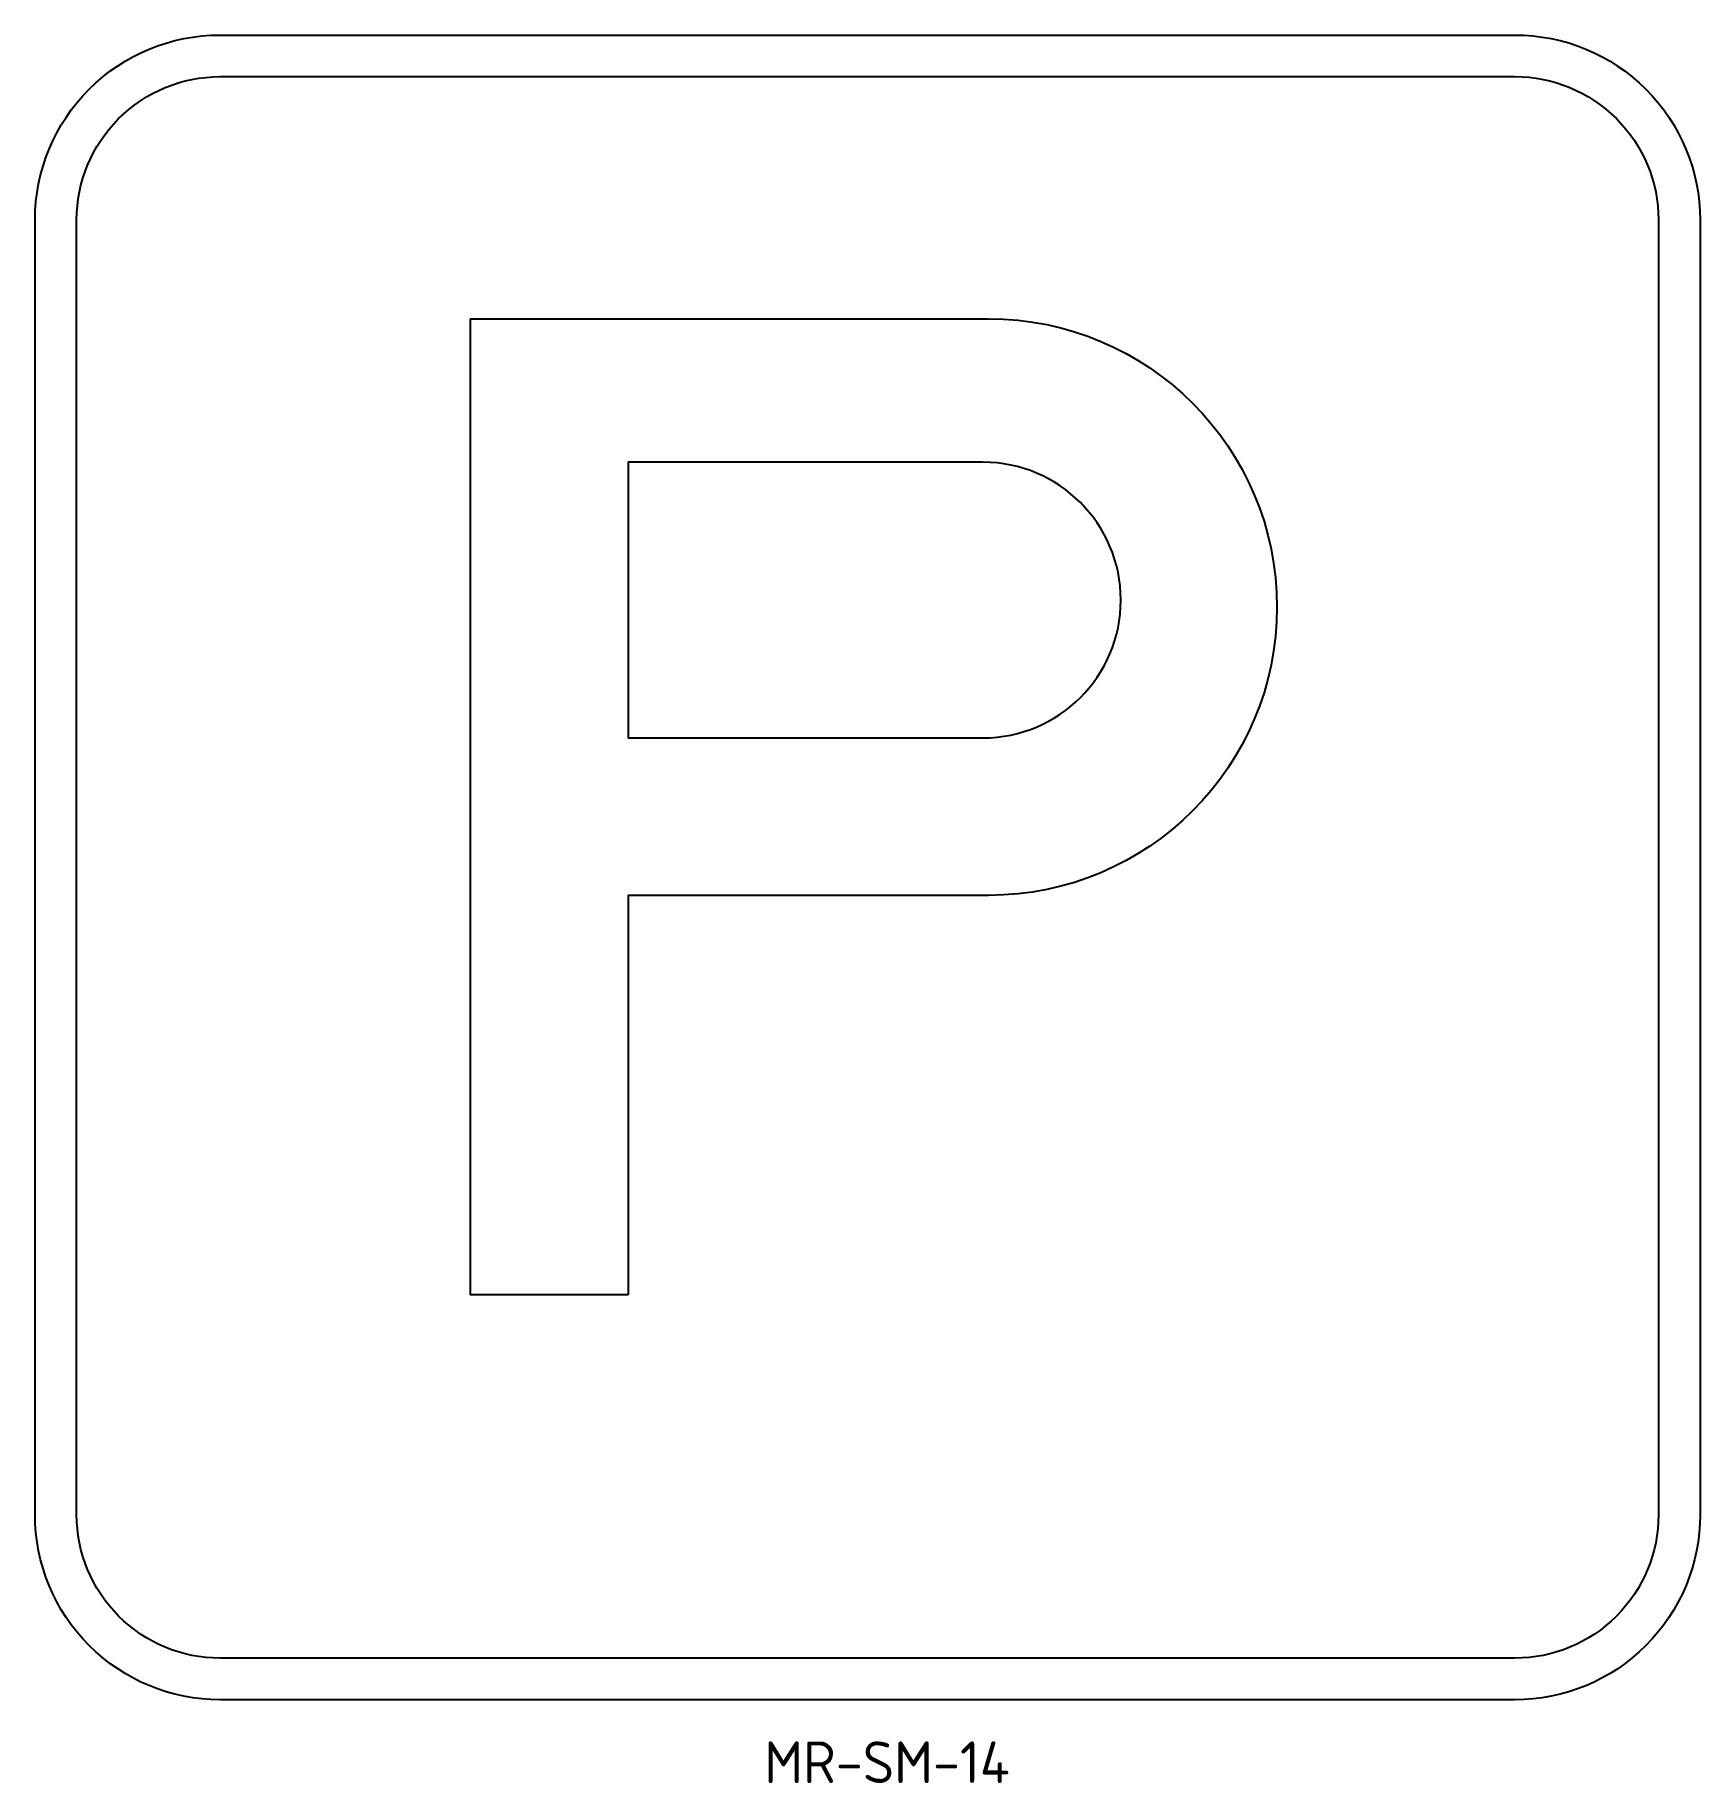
# Model space of a CAD drawing. Extents: x 191 to 311, y 150 to 276.
import ezdxf
from ezdxf.enums import TextEntityAlignment as Align

# ---------------------------------------------------------------- set-up
doc = ezdxf.new("R2010")
doc.units = 0
for name, color, linetype in [('L25', 1, 'CONTINUOUS'), ('L35', 3, 'CONTINUOUS'), ('T25', 1, 'CONTINUOUS')]:
    doc.layers.add(name, color=color, linetype=linetype)
doc.styles.add('ISO', font='iso3098b.shx')

# ---------------------------------------------------------------- blocks, each defined once
blk = doc.blocks.new('S14-478')
at = {"layer": 'L25'}
blk.add_lwpolyline([(9.72, 3.189), (5.74, 3.189), (5.74, 27.838), (18.819, 27.838, -1), (18.819, 13.276), (9.72, 13.276), (9.72, 3.189)], format="xyb", dxfattribs=at)
blk.add_lwpolyline([(18.676, 24.215), (9.72, 24.215), (9.72, 17.254), (18.676, 17.254, 1)], format="xyb", close=True, dxfattribs=at)

msp = doc.modelspace()

# ---------------------------------------------------------------- linework, layer by layer
at = {"layer": 'L35', "linetype": 'Continuous'}
for points in [[(190.81, 169.3), (190.81, 262.63, -0.414214), (204.14, 275.96), (297.47, 275.96, -0.414214), (310.81, 262.63), (310.81, 169.3, -0.414214), (297.47, 155.96), (204.14, 155.96, -0.414214)], [(204.14, 158.96, -0.414214), (193.81, 169.3), (193.81, 262.63, -0.414214), (204.14, 272.96), (297.47, 272.96, -0.414214), (307.81, 262.63), (307.81, 169.3, -0.414214), (297.47, 158.96)]]:
    msp.add_lwpolyline(points, format="xyb", close=True, dxfattribs=at)

# ---------------------------------------------------------------- block references
at = {"layer": 'L25', "linetype": 'Continuous', "xscale": 2.854260089686099, "yscale": 2.854260089686099, "zscale": 2.854260089686099}
msp.add_blockref('S14-478', (205.82, 176.05), dxfattribs=at)

# ---------------------------------------------------------------- texts
at = {"layer": 'T25', "color": 3, "style": 'ISO'}
msp.add_text('MR-SM-14', height=3, dxfattribs=at).set_placement((252.21, 149.96), align=Align.CENTER)

doc.saveas('drawing.dxf')
